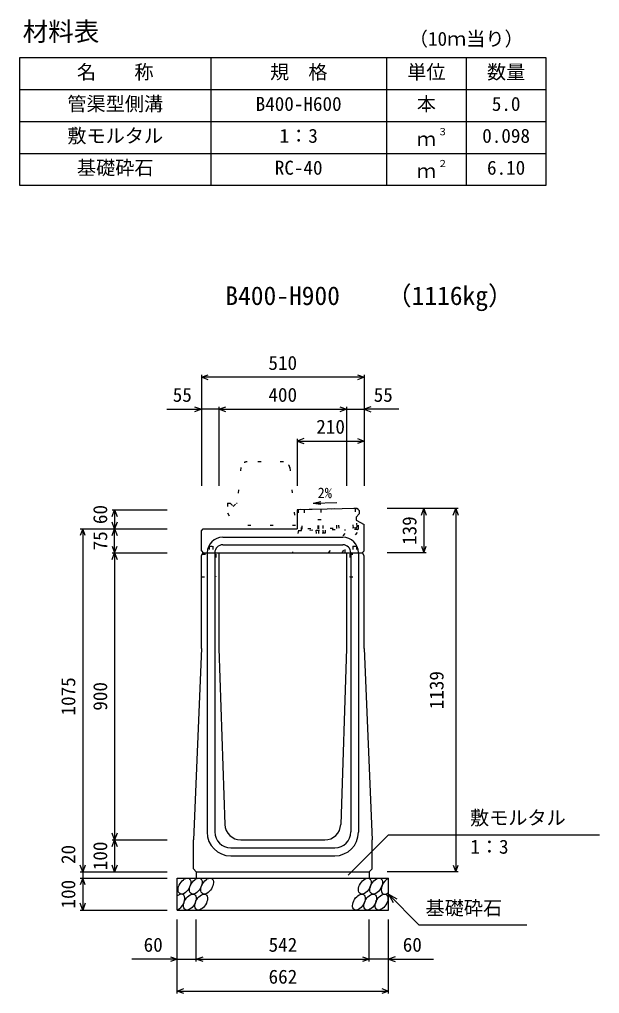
# Model space of a CAD drawing. Units: millimetres, scale not verified. Extents: x -12600 to 12600, y -5940 to 5940.
# Drawn here: x 7875 to 9692, y -440 to 2613 of the extents above; entities that cross this region are included whole.
import ezdxf
from ezdxf.enums import TextEntityAlignment as Align

# ---------------------------------------------------------------- set-up
doc = ezdxf.new("R2010")
doc.units = ezdxf.units.MM
doc.header["$LTSCALE"] = 40
doc.linetypes.add('DOTTED', pattern=[1.75, 0.25, -1.5])
for name, color, linetype, lineweight in [('0-0_DIM', 7, 'Continuous', 25), ('0-2_HATCH', 6, 'Continuous', 25), ('0-3_HYO', 3, 'Continuous', 25), ('0-4_HYO2', 4, 'Continuous', 25), ('0-5_OUTLINE', 3, 'Continuous', 25), ('0-6_OUTLINE2', 4, 'Continuous', 25), ('0-7_TXT', 7, 'Continuous', 25)]:
    doc.layers.add(name, color=color, linetype=linetype, lineweight=lineweight)
doc.styles.add('ＭＳ ゴシック', font='')
doc.styles.get('ＭＳ ゴシック').set_extended_font_data('MS Gothic')

msp = doc.modelspace()

# ---------------------------------------------------------------- linework, layer by layer
at = {"layer": '0-0_DIM'}
for p, q in [((8445, 1498.96), (8445, 1151.46)), ((8445, 1498.96), (8445, 1151.46)), ((8955, 1498.96), (8955, 1151.46)), ((8955, 1498.96), (8955, 1151.46)), ((8955, 1491.46), (8445, 1491.46)), ((8955, 1491.46), (8445, 1491.46)), ((8336.62, 1391.46), (8445, 1391.46)), ((8336.62, 1391.46), (8445, 1391.46)), ((8500, 1391.46), (8445, 1391.46)), ((8500, 1391.46), (8445, 1391.46)), ((8500, 1398.96), (8500, 1151.46)), ((8500, 1398.96), (8500, 1151.46)), ((8500, 1391.46), (8900, 1391.46)), ((8500, 1391.46), (8900, 1391.46)), ((8900, 1398.96), (8900, 1151.46)), ((8900, 1398.96), (8900, 1151.46)), ((8900, 1391.46), (8955, 1391.46)), ((8900, 1391.46), (8955, 1391.46)), ((9063.38, 1391.46), (8955, 1391.46)), ((9063.38, 1391.46), (8955, 1391.46)), ((8745, 1298.96), (8745, 1151.46)), ((8745, 1291.46), (8955, 1291.46)), ((8165.5, 1076.46), (8338, 1076.46)), ((8173, 1076.46), (8173, 1016.46)), ((9249.5, 1080.46), (9027, 1080.46)), ((9142, 1080.46), (9142, 941.46)), ((9242, 1080.46), (9242, -58.54)), ((8065.5, 1016.46), (8338, 1016.46)), ((8073, 1016.46), (8073, -58.54)), ((8173, 941.46), (8173, 1016.46)), ((8165.5, 941.46), (8338, 941.46)), ((8173, 941.46), (8173, 41.46)), ((9149.5, 941.46), (9027, 941.46)), ((8165.5, 41.46), (8338, 41.46)), ((8173, 41.46), (8173, -58.54)), ((8904.77, -69.35), (9031, 56.89)), ((9031, 56.89), (9692.46, 56.89)), ((8065.5, -58.54), (8338, -58.54)), ((8073, -58.54), (8073, -78.54)), ((9249.5, -58.54), (9027, -58.54)), ((8065.5, -78.54), (8338, -78.54)), ((8073, -78.54), (8073, -178.54)), ((9031, -128.54), (9126.76, -224.29)), ((9031, -128.54), (9056.98, -143.54)), ((9031, -128.54), (9046, -154.52)), ((8065.5, -178.54), (8338, -178.54)), ((8369, -439.9), (8369, -208.54)), ((8429, -339.9), (8429, -208.54)), ((8971, -339.9), (8971, -208.54)), ((9031, -439.9), (9031, -208.54)), ((9126.76, -224.29), (9464.31, -224.29)), ((8369, -332.4), (8227.21, -332.4)), ((8369, -332.4), (8429, -332.4)), ((8429, -332.4), (8971, -332.4)), ((9031, -332.4), (8971, -332.4)), ((9031, -332.4), (9172.79, -332.4)), ((8369, -432.4), (9031, -432.4))]:
    msp.add_line(p, q, dxfattribs=at)
for points in [[(8466.14, 1483.77), (8445, 1491.46), (8466.14, 1499.16)], [(8466.14, 1483.77), (8445, 1491.46), (8466.14, 1499.16)], [(8933.86, 1499.16), (8955, 1491.46), (8933.86, 1483.77)], [(8933.86, 1499.16), (8955, 1491.46), (8933.86, 1483.77)], [(8423.86, 1399.16), (8445, 1391.46), (8423.86, 1383.77)], [(8423.86, 1399.16), (8445, 1391.46), (8423.86, 1383.77)], [(8521.14, 1383.77), (8500, 1391.46), (8521.14, 1399.16)], [(8521.14, 1383.77), (8500, 1391.46), (8521.14, 1399.16)], [(8878.86, 1399.16), (8900, 1391.46), (8878.86, 1383.77)], [(8878.86, 1399.16), (8900, 1391.46), (8878.86, 1383.77)], [(8976.14, 1399.16), (8955, 1391.46), (8976.14, 1383.77)], [(8976.14, 1399.16), (8955, 1391.46), (8976.14, 1383.77)], [(8766.14, 1299.16), (8745, 1291.46), (8766.14, 1283.77)], [(8933.86, 1299.16), (8955, 1291.46), (8933.86, 1283.77)], [(8165.3, 1055.32), (8173, 1076.46), (8180.7, 1055.32)], [(9134.3, 1059.32), (9142, 1080.46), (9149.7, 1059.32)], [(9234.3, 1059.32), (9242, 1080.46), (9249.7, 1059.32)], [(8080.7, 995.32), (8073, 1016.46), (8065.3, 995.32)], [(8180.7, 1037.61), (8173, 1016.46), (8165.3, 1037.61)], [(8165.3, 995.32), (8173, 1016.46), (8180.7, 995.32)], [(8165.3, 962.61), (8173, 941.46), (8180.7, 962.61)], [(9134.3, 962.61), (9142, 941.46), (9149.7, 962.61)], [(8165.3, 920.32), (8173, 941.46), (8180.7, 920.32)], [(8180.7, 62.61), (8173, 41.46), (8165.3, 62.61)], [(8165.3, 20.32), (8173, 41.46), (8180.7, 20.32)], [(8080.7, -37.39), (8073, -58.54), (8065.3, -37.39)], [(8180.7, -37.39), (8173, -58.54), (8165.3, -37.39)], [(9234.3, -37.39), (9242, -58.54), (9249.7, -37.39)], [(8080.7, -99.68), (8073, -78.54), (8065.3, -99.68)], [(8080.7, -157.39), (8073, -178.54), (8065.3, -157.39)], [(8347.86, -324.71), (8369, -332.4), (8347.86, -340.1)], [(8450.14, -340.1), (8429, -332.4), (8450.14, -324.71)], [(8949.86, -324.71), (8971, -332.4), (8949.86, -340.1)], [(9052.14, -324.71), (9031, -332.4), (9052.14, -340.1)], [(8390.14, -440.1), (8369, -432.4), (8390.14, -424.71)], [(9009.86, -424.71), (9031, -432.4), (9009.86, -440.1)]]:
    msp.add_lwpolyline(points, dxfattribs=at)
at = {"layer": '0-2_HATCH', "linetype": 'DOTTED'}
for p, q in [((8932.46, 1080.32), (8756, 1076.69)), ((8758.35, 1011.22), (8757, 1076.71)), ((8761.25, 1015.78), (8760, 1076.77)), ((8767, 1076.91), (8768.25, 1015.92)), ((8813.24, 1016.85), (8811.99, 1077.84)), ((8818.98, 1077.98), (8820.24, 1017)), ((8869.23, 1018.01), (8867.97, 1078.99)), ((8876.23, 1018.15), (8874.97, 1079.14)), ((8921.22, 1019.08), (8919.96, 1080.07)), ((8926.96, 1080.21), (8928.22, 1019.22)), ((8931.46, 1080.3), (8935.96, 1080.4)), ((8932.63, 1023.81), (8931.46, 1080.3)), ((8937.25, 1017.91), (8935.96, 1080.4)), ((8826.87, 1017.13), (8826.27, 1046.13)), ((8928.22, 1019.22), (8758.26, 1015.72)), ((8934.31, 1014.85), (8758.35, 1011.22)), ((8812.04, 1012.33), (8812.24, 1002.33)), ((8825.89, 1012.61), (8826.1, 1002.61))]:
    msp.add_line(p, q, dxfattribs=at)
for points in [[(8756, 1076.69), (8748, 1076.52), (8749.34, 1011.53), (8758.34, 1011.72)], [(8810.87, 1016.8), (8810.28, 1045.8), (8826.27, 1046.13)]]:
    msp.add_lwpolyline(points, dxfattribs=at)
msp.add_lwpolyline([(8805.11, 1012.18), (8832.82, 1012.76), (8833.03, 1002.76), (8805.32, 1002.19)], close=True, dxfattribs=at)
for centre, radius in [((8928.13, 1023.72), 4.5), ((8934.25, 1017.85), 3)]:
    msp.add_arc(centre, radius, 271.18119, 1.18119, dxfattribs=at)
at = {"layer": '0-2_HATCH'}
for centre in [(8391.89, -103.54), (8427.37, -103.54), (8462.84, -103.54), (8957.05, -103.54), (8992.52, -103.54), (8408.77, -153.54), (8444.25, -153.54), (8938.45, -153.54), (8973.93, -153.54), (9009.41, -153.54)]:
    msp.add_ellipse(centre, major_axis=(14.54, 23.54), ratio=0.5792, dxfattribs=at)
for centre, start_param, end_param in [((9028, -103.54), 0.6666252, 4.1103269), ((8373.3, -153.54), 3.7419964, 7.318141)]:
    msp.add_ellipse(centre, major_axis=(14.54, 23.54), ratio=0.5792, start_param=start_param, end_param=end_param, dxfattribs=at)
at = {"layer": '0-3_HYO'}
for p, q in [((8475, 2493.36), (8475, 2093.36)), ((9025, 2493.36), (9025, 2093.36)), ((9275, 2493.36), (9275, 2093.36)), ((7875, 2393.36), (9525, 2393.36))]:
    msp.add_line(p, q, dxfattribs=at)
msp.add_lwpolyline([(7875, 2093.36), (9525, 2093.36), (9525, 2493.36), (7875, 2493.36)], close=True, dxfattribs=at)
at = {"layer": '0-4_HYO2'}
for p, q in [((7875, 2293.36), (9525, 2293.36)), ((7875, 2193.36), (9525, 2193.36))]:
    msp.add_line(p, q, dxfattribs=at)
at = {"layer": '0-5_OUTLINE', "linetype": 'DOTTED'}
for p, q in [((8701.9, 1226.46), (8588.1, 1226.46)), ((8568.19, 1208.41), (8557, 1096.46)), ((8721.8, 1208.45), (8740, 1026.46)), ((8527, 1096.46), (8527, 1066.46)), ((8527, 1096.46), (8535, 1096.46)), ((8527, 1066.46), (8550, 1026.46)), ((8740, 1026.46), (8550, 1026.46))]:
    msp.add_line(p, q, dxfattribs=at)
at = {"layer": '0-5_OUTLINE'}
for p, q in [((8933, 1080.34), (8745, 1076.46)), ((8745, 1076.46), (8745, 1016.46)), ((8933, 1080.34), (8939, 1074.46)), ((8939, 1074.46), (8939, 1063.46)), ((8930, 1053.46), (8939, 1063.46)), ((8930, 1053.46), (8930, 1043.46)), ((8930, 1043.46), (8955, 1030.46)), ((8445, 1010.46), (8451, 1016.46)), ((8445, 947.46), (8445, 1010.46)), ((8451, 1016.46), (8745, 1016.46)), ((8955, 947.46), (8955, 1030.46)), ((8445, 947.46), (8451, 941.46)), ((8949, 941.46), (8955, 947.46)), ((8445, 931.46), (8450, 941.46)), ((8445, 641.46), (8445, 931.46)), ((8450, 941.46), (8950, 941.46)), ((8500, 941.46), (8500, 641.46)), ((8900, 941.46), (8900, 641.46)), ((8955, 931.46), (8950, 941.46)), ((8955, 641.46), (8955, 931.46)), ((8445, 641.46), (8420, 41.46)), ((8500, 641.46), (8518.39, 89.8)), ((8900, 641.46), (8881.61, 89.8)), ((8955, 641.46), (8980, 41.46)), ((8420, -49.54), (8420, 41.46)), ((8568.36, 41.46), (8831.64, 41.46)), ((8980, -49.54), (8980, 41.46)), ((8429, -58.54), (8420, -49.54)), ((8429, -58.54), (8429, -78.54)), ((8971, -58.54), (8971, -78.54)), ((8369, -78.54), (9031, -78.54)), ((8369, -178.54), (8369, -78.54)), ((9031, -178.54), (9031, -78.54)), ((8369, -178.54), (9031, -178.54))]:
    msp.add_line(p, q, dxfattribs=at)
at = {"layer": '0-5_OUTLINE', "linetype": 'DOTTED'}
msp.add_lwpolyline([(8535, 1096.46), (8545, 1086.46), (8555, 1096.46), (8557, 1096.46)], dxfattribs=at)
at = {"layer": '0-5_OUTLINE'}
msp.add_lwpolyline([(8429, -58.54), (8971, -58.54), (8980, -49.54)], dxfattribs=at)
at = {"layer": '0-5_OUTLINE', "linetype": 'DOTTED'}
for centre, start, end in [((8588.1, 1206.46), 90, 174.40835), ((8701.9, 1206.46), 4.08463, 90)]:
    msp.add_arc(centre, 20, start, end, dxfattribs=at)
at = {"layer": '0-5_OUTLINE'}
for centre, start, end in [((8568.36, 91.46), 181.90915, 270), ((8831.64, 91.46), 270, 358.09085)]:
    msp.add_arc(centre, 50, start, end, dxfattribs=at)
at = {"layer": '0-6_OUTLINE2', "linetype": 'DOTTED'}
for p, q in [((8843.11, 941.46), (8931.47, 1042.7)), ((8749.33, 1012.04), (8730, 941.46)), ((8885.65, 941.46), (8953.37, 1031.31)), ((8895, 941.46), (8895, 1014.04)), ((8469, 961.96), (8481, 961.96)), ((8469, 961.96), (8469, 936.96)), ((8481, 961.96), (8481, 936.96)), ((8919, 961.96), (8931, 961.96)), ((8919, 961.96), (8919, 936.96)), ((8931, 961.96), (8931, 936.96)), ((8447.75, 936.96), (8490, 936.96)), ((8490, 936.96), (8490, 866.46)), ((8910, 936.96), (8952.25, 936.96)), ((8910, 936.96), (8910, 866.46)), ((8445, 866.46), (8490, 866.46)), ((8910, 866.46), (8955, 866.46))]:
    msp.add_line(p, q, dxfattribs=at)
at = {"layer": '0-6_OUTLINE2'}
for p, q in [((8512, 990.46), (8888, 990.46)), ((8512, 966.46), (8888, 966.46)), ((8463, 941.46), (8463, 65.46)), ((8487, 941.46), (8487, 66.46)), ((8913, 941.46), (8913, 66.46)), ((8937, 941.46), (8937, 65.46)), ((8537, 16.46), (8863, 16.46)), ((8537, -8.54), (8863, -8.54))]:
    msp.add_line(p, q, dxfattribs=at)
for centre, radius, start, end in [((8512, 941.46), 49, 90, 180), ((8888, 941.46), 49, 0, 90), ((8512, 941.46), 25, 90, 180), ((8888, 941.46), 25, 0, 90), ((8537, 65.46), 74, 180, 270), ((8537, 66.46), 50, 180, 270), ((8863, 66.46), 50, 270, 0), ((8863, 65.46), 74, 270, 0)]:
    msp.add_arc(centre, radius, start, end, dxfattribs=at)
at = {"layer": '0-7_TXT'}
for q in [(8818.74, 1102.04), (8869.33, 1098.83), (8818.9, 1093.71)]:
    msp.add_line((8795.19, 1097.42), q, dxfattribs=at)

# ---------------------------------------------------------------- texts
at = {"layer": '0-0_DIM', "style": 'ＭＳ ゴシック'}
for s, p in [('510', (8655, 1501.46)), ('510', (8655, 1501.46)), ('55', (8355.16, 1401.46)), ('55', (8355.16, 1401.46)), ('400', (8655, 1401.46)), ('400', (8655, 1401.46)), ('55', (8984.84, 1401.46)), ('55', (8984.84, 1401.46)), ('210', (8805, 1301.46)), ('敷モルタル', (9286.6, 75.62)), ('1：3', (9287.6, -15.07)), ('基礎砕石', (9147.32, -207.12)), ('60', (8264, -322.4)), ('542', (8655.53, -322.4)), ('60', (9076, -322.4)), ('662', (8655.53, -422.4))]:
    msp.add_text(s, height=43.99, dxfattribs=at).set_placement(p, align=Align.BOTTOM_LEFT)
for s, p in [('60', (8163, 1031.46)), ('139', (9132, 965.96)), ('75', (8163, 948.96)), ('1139', (9217, 450.96)), ('1075', (8063, 431.46)), ('900', (8163, 446.46)), ('100', (8163, -53.54)), ('20', (8063, -34.22)), ('100', (8063, -173.54))]:
    msp.add_text(s, height=43.99, rotation=90, dxfattribs=at).set_placement(p, align=Align.BOTTOM_LEFT)
at = {"layer": '0-7_TXT', "style": 'ＭＳ ゴシック'}
for s, height, p in [('材料表', 58.65, (7885, 2528.36)), ('（10ｍ当り）', 43.99, (9095, 2517.36)), ('名\u3000\u3000称', 43.99, (8055, 2413.36)), ('規\u3000格', 43.99, (8660, 2413.36)), ('単位', 43.99, (9090, 2413.36)), ('数量', 43.99, (9340, 2413.36)), ('管渠型側溝', 43.99, (8025, 2313.36)), ('B400-H600', 43.99, (8615, 2313.36)), ('本', 43.99, (9120, 2313.36)), ('5.0', 43.99, (9355, 2313.36)), ('敷モルタル', 43.99, (8025, 2213.36)), ('1：3', 43.99, (8690, 2213.36)), ('３', 21.99, (9185.54, 2243.73)), ('0.098', 43.99, (9325, 2213.36)), ('ｍ', 43.99, (9120, 2203.36)), ('基礎砕石', 43.99, (8055, 2113.36)), ('RC-40', 43.99, (8675, 2113.36)), ('２', 21.99, (9185.54, 2143.73)), ('6.10', 43.99, (9340, 2113.36)), ('ｍ', 43.99, (9120, 2103.36)), ('B400-H900', 58.65, (8520, 1700.44)), ('（1116kg）', 58.65, (9023.7, 1700.44)), ('2%', 32.99, (8809.14, 1102.9))]:
    msp.add_text(s, height=height, dxfattribs=at).set_placement(p, align=Align.BOTTOM_LEFT)

doc.saveas('drawing.dxf')
